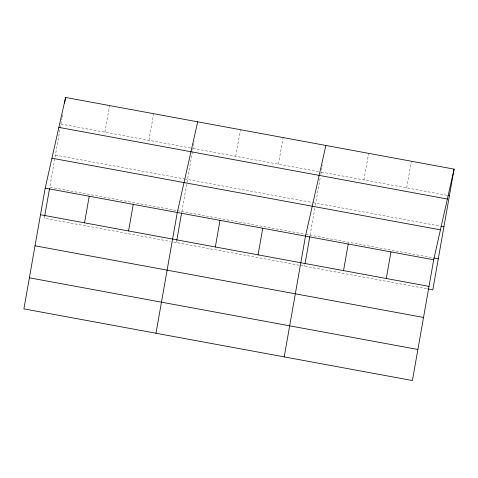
<?xml version="1.0" encoding="UTF-8"?>
<svg xmlns="http://www.w3.org/2000/svg" width="478" height="478" viewBox="0 0 478 478"><rect width="100%" height="100%" fill="white"/><g stroke="black" fill="none" stroke-linecap="round" stroke-linejoin="round"><path stroke-width="0.36" stroke-dasharray="2.39 1.79" d="M44.687 216.044L44.305 218.213L170.521 241.498M62.044 117.588L49.784 187.143L176.735 210.559M62.17 116.865L62.552 114.708M104.933 132.179L109.623 105.578M148.969 140.299L153.653 113.698M176.394 242.579L176.651 241.133M181.873 211.509L194.265 141.231M235.732 156.3L240.422 129.705M278.471 164.187L283.155 137.586M304.6 266.228L304.856 264.782M310.079 235.152L314.829 208.235M315.343 205.325L320.314 177.129M320.822 174.237L322.471 164.88M363.937 179.949L368.628 153.354M406.676 187.836L411.367 161.235M60.903 124.053L190.794 148.013M192.998 148.419L319.029 171.668M321.204 172.068L447.235 195.317M55.424 155.129L183.851 178.814M184.58 178.951L312.104 202.475M312.827 202.606L440.31 226.118M177.469 210.696L305.012 234.22M305.735 234.351L433.217 257.869M173.46 242.035L427.015 288.808"/><path stroke-width="0.72" d="M45.195 188.123L23.9 308.884L412.406 380.542L433.695 259.787L454.1 169.116L65.594 97.458L45.195 188.123L433.695 259.787M44.687 216.044L49.527 188.589M64.584 103.206L65.594 97.458M84.534 222.844L89.225 196.249M128.564 230.964L133.254 204.369M155.989 333.244L177.284 212.489L197.689 121.824M176.776 240.41L181.616 212.949M215.333 246.971L220.017 220.37M258.066 254.852L262.757 228.257M284.201 356.893L305.49 236.138L325.894 145.473M305.113 263.336L309.828 236.598M343.539 270.62L348.229 244.019M386.272 278.501L390.962 251.906M454.1 169.116L432.805 289.877L427.738 288.939M447.964 195.448L449.41 195.717M58.86 127.375L447.366 199.039M441.033 226.255L443.931 226.787M51.923 158.206L440.429 229.864M433.94 258.001L438.284 258.801M40.505 214.724L429.005 286.382M35.025 245.794L423.532 317.458M29.379 277.808L417.886 349.472"/></g></svg>
